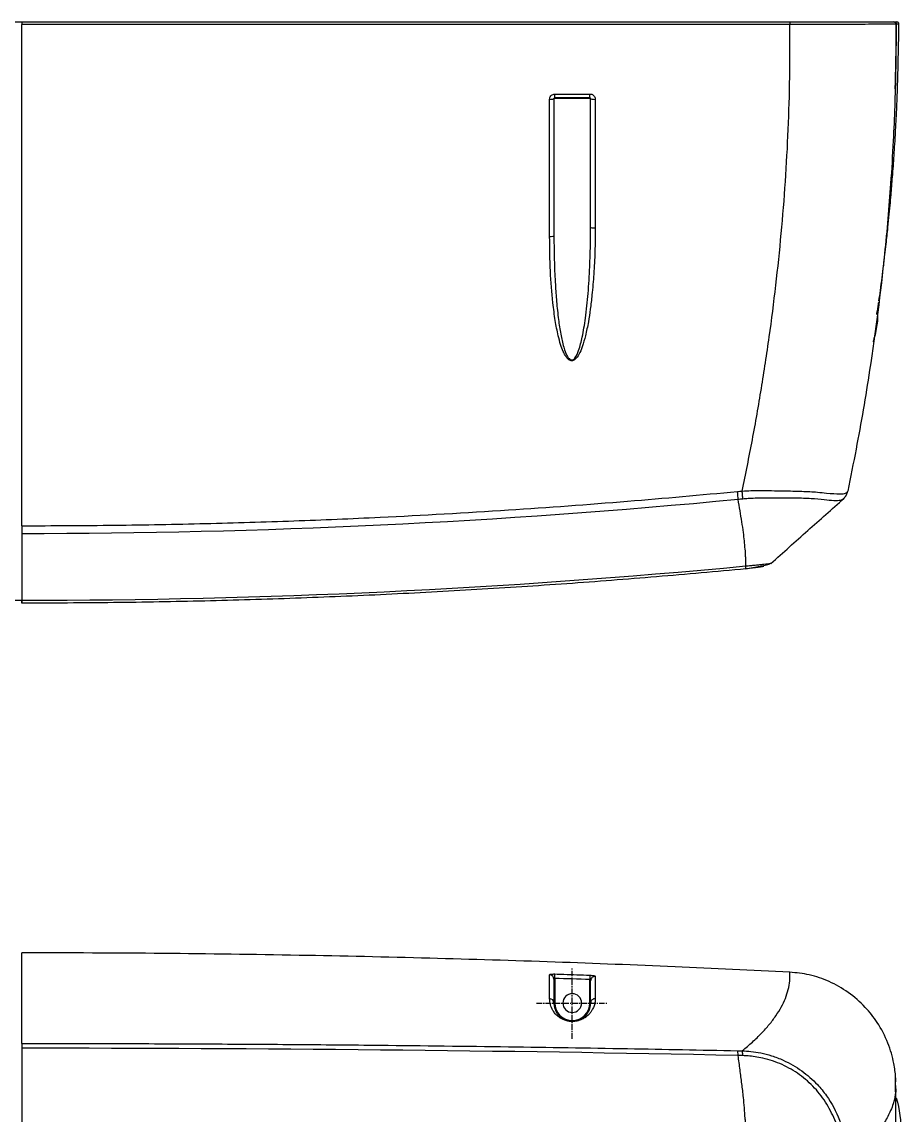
# Model space of a CAD drawing. Header units: millimetres. Extents: x -8699 to 14519, y -2727 to 7848.
# Drawn here: x -7417.1 to -7220, y 7221.5 to 7466.6 of the extents above; entities that cross this region are included whole.
import ezdxf

# ---------------------------------------------------------------- set-up
doc = ezdxf.new("R2010")
doc.units = ezdxf.units.MM
doc.linetypes.add('CENTER', pattern=[2, 1.25, -0.25, 0.25, -0.25])
doc.layers.add('1', color=7, linetype='Continuous', true_color=0xffffff)

msp = doc.modelspace()

# ---------------------------------------------------------------- linework, layer by layer
at = {"layer": '1', "color": 8, "linetype": 'Continuous'}
for p, q in [((-7221.13, 7466.08), (-7221.15, 7466.08)), ((-7289.64, 7449.35), (-7297.86, 7449.35)), ((-7297.66, 7252.14), (-7297.66, 7246.61)), ((-7289.84, 7246.61), (-7289.84, 7251.86)), ((-7289.84, 7246.61), (-7289.64, 7246.61))]:
    msp.add_line(p, q, dxfattribs=at)
at = {"layer": '1', "color": 8, "linetype": 'CENTER'}
for p, q in [((-7293.75, 7238.61), (-7293.75, 7254.61)), ((-7301.75, 7246.61), (-7285.75, 7246.61))]:
    msp.add_line(p, q, dxfattribs=at)
at = {"layer": '1', "color": 7, "linetype": 'Continuous'}
for p, q in [((-7297.66, 7252.14), (-7297.63, 7253.12)), ((-7289.8, 7252.85), (-7289.84, 7251.86))]:
    msp.add_line(p, q, dxfattribs=at)
at = {"layer": '1', "color": 7, "linetype": 'Continuous', "extrusion": (0, 0, -1)}
msp.add_circle((7293.75, 7246.61), 2.1, dxfattribs=at)
at = {"layer": '1', "color": 8, "linetype": 'Continuous'}
msp.add_arc((-7293.75, 7246.61), 3.91, 180, 0, dxfattribs=at)
at = {"layer": '1', "color": 7, "linetype": 'Continuous'}
for centre, major_axis, ratio, start_param, end_param in [((-7221.03, 7466.05), (0, -0.5), 0.999998, 1.559735, 3.141593), ((-7297.66, 7450.55), (0, -1), 0.033914, 0, 1.400807), ((-7289.84, 7450.55), (0, 1), 0.036153, 3.141593, 4.542936), ((-7298.86, 7449.35), (1, 0), 0.169513, 4.745401, 6.283185), ((-7288.64, 7449.35), (1, 0), 0.168842, 3.141593, 4.748286), ((-7298.86, 7251.97), (1, 0), 0.985528, 0, 1.537784), ((-7288.64, 7251.61), (1, 0), 0.985643, 1.534899, 3.141593)]:
    msp.add_ellipse(centre, major_axis=major_axis, ratio=ratio, start_param=start_param, end_param=end_param, dxfattribs=at)
at = {"layer": '1', "color": 8, "linetype": 'Continuous'}
for centre, ratio, start_param, end_param in [((-7298.86, 7418.61), 0.173597, 4.743489, 6.283185), ((-7288.64, 7420.53), 0.172752, 3.141593, 4.746356), ((-7298.86, 7246.61), 0.984817, 0, 1.539696), ((-7288.64, 7246.61), 0.984965, 1.536829, 3.141593)]:
    msp.add_ellipse(centre, major_axis=(1, 0), ratio=ratio, start_param=start_param, end_param=end_param, dxfattribs=at)
at = {"layer": '1', "color": 7, "linetype": 'Continuous'}
for points, degree in [([(-7548.74, 7466.55), (-7504.9, 7466.55), (-7461.02, 7466.55), (-7417.15, 7466.55)], 3), ([(-7417.15, 7466.55), (-7359.73, 7466.55), (-7302.35, 7466.55), (-7245, 7466.55)], 3), ([(-7417.15, 7353.6), (-7417.15, 7391.02), (-7417.15, 7428.47), (-7417.15, 7465.97)], 3), ([(-7221.63, 7466.55), (-7221.44, 7466.55), (-7221.2, 7466.55), (-7221.03, 7466.55)], 3), ([(-7221.15, 7466.05), (-7221.16, 7463.13), (-7221.18, 7460.2), (-7221.23, 7457.28)], 3), ([(-7221.21, 7457.28), (-7221.16, 7460.2), (-7221.14, 7463.13), (-7221.13, 7466.05)], 3), ([(-7221.15, 7466.08), (-7221.15, 7466.07), (-7221.15, 7466.06), (-7221.15, 7466.05)], 3), ([(-7220.53, 7466.05), (-7220.73, 7466.05), (-7220.93, 7466.05), (-7221.13, 7466.05)], 3), ([(-7220.58, 7462.4), (-7220.56, 7463.62), (-7220.54, 7464.83), (-7220.53, 7466.05)], 3), ([(-7220.63, 7460.08), (-7220.61, 7460.85), (-7220.6, 7461.63), (-7220.58, 7462.4)], 3), ([(-7297.86, 7449.35), (-7297.86, 7439.1), (-7297.86, 7428.85), (-7297.86, 7418.61)], 3), ([(-7289.84, 7449.55), (-7292.45, 7449.55), (-7295.05, 7449.55), (-7297.66, 7449.55)], 3), ([(-7289.64, 7420.53), (-7289.64, 7430.13), (-7289.64, 7439.74), (-7289.64, 7449.35)], 3), ([(-7225.49, 7400.93), (-7225.47, 7401.05), (-7225.46, 7401.16), (-7225.44, 7401.26)], 3), ([(-7255.51, 7359.58), (-7255.86, 7359.55), (-7256.22, 7359.52), (-7256.57, 7359.48)], 3), ([(-7233.06, 7359.56), (-7232.22, 7360.32), (-7232.01, 7361.34)], 2), ([(-7417.15, 7351.8), (-7417.15, 7346.83), (-7417.15, 7341.86), (-7417.15, 7336.89)], 3), ([(-7417.15, 7351.8), (-7417.15, 7346.83), (-7417.15, 7341.86), (-7417.15, 7336.89)], 3), ([(-7249.21, 7345.2), (-7249.17, 7345.21), (-7249.15, 7345.22), (-7249.12, 7345.23)], 3), ([(-7254.8, 7343.98), (-7254.8, 7344.06), (-7254.81, 7344.28), (-7254.83, 7344.6)], 3), ([(-7417.15, 7237.56), (-7417.15, 7244.54), (-7417.15, 7251.32), (-7417.15, 7257.87)], 3), ([(-7297.86, 7251.97), (-7297.86, 7250.21), (-7297.86, 7248.42), (-7297.86, 7246.61)], 3), ([(-7289.64, 7246.61), (-7289.64, 7248.3), (-7289.64, 7249.97), (-7289.64, 7251.61)], 3), ([(-7417.15, 7236.47), (-7417.15, 7230.23), (-7417.15, 7223.98), (-7417.15, 7217.73)], 3), ([(-7417.15, 7236.47), (-7417.15, 7230.23), (-7417.15, 7223.98), (-7417.15, 7217.73)], 3), ([(-7255.51, 7234.82), (-7255.86, 7234.82), (-7256.22, 7234.83), (-7256.57, 7234.84)], 3), ([(-7221.26, 7226.7), (-7221.32, 7229.95)], 1), ([(-7221.19, 7217.45), (-7221.2, 7222.77), (-7221.21, 7228.09)], 2), ([(-7221.12, 7225.36), (-7220.41, 7222.77), (-7220.03, 7220.09), (-7220.03, 7217.38)], 3)]:
    msp.add_open_spline(points, degree=degree, dxfattribs=at)
for points, degree, knots in [([(-7417.15, 7466.55), (-7417.15, 7466.55), (-7417.15, 7466.54), (-7417.15, 7466.51), (-7417.15, 7466.48), (-7417.15, 7466.41), (-7417.15, 7466.37), (-7417.15, 7466.27), (-7417.15, 7466.22), (-7417.15, 7466.11), (-7417.15, 7466.05), (-7417.15, 7465.99), (-7417.15, 7465.98), (-7417.15, 7465.97)], 3, [0, 0, 0, 0, 0.193523, 0.193523, 0.387059, 0.387059, 0.580584, 0.580584, 0.774108, 0.774108, 0.967632, 0.967632, 1, 1, 1, 1]), ([(-7417.15, 7466.55), (-7417.15, 7466.55), (-7417.15, 7466.54), (-7417.15, 7466.51), (-7417.15, 7466.48), (-7417.15, 7466.41), (-7417.15, 7466.37), (-7417.15, 7466.27), (-7417.15, 7466.22), (-7417.15, 7466.11), (-7417.15, 7466.05), (-7417.15, 7465.99), (-7417.15, 7465.98), (-7417.15, 7465.97)], 3, [0, 0, 0, 0, 0.193533, 0.193533, 0.387066, 0.387066, 0.580588, 0.580588, 0.77411, 0.77411, 0.967632, 0.967632, 1, 1, 1, 1]), ([(-7417.15, 7353.6), (-7417.15, 7365.79), (-7417.15, 7377.98), (-7417.15, 7402.79), (-7417.15, 7415.42), (-7417.15, 7440.69), (-7417.15, 7453.33), (-7417.15, 7465.97)], 3, [0, 0, 0, 0, 0.325683, 0.325683, 0.662839, 0.662839, 1, 1, 1, 1]), ([(-7245, 7466.55), (-7245, 7466.55), (-7244.99, 7466.49), (-7244.98, 7466.26), (-7244.98, 7466.1), (-7244.98, 7465.97)], 3, [0, 0, 0, 0, 0.5, 0.5, 1, 1, 1, 1]), ([(-7245, 7466.55), (-7240.28, 7466.55), (-7235.99, 7466.55), (-7231.69, 7466.55), (-7228.44, 7466.55), (-7225.23, 7466.55), (-7221.72, 7466.55), (-7221.71, 7466.55)], 2, [0, 0, 0, 0.25, 0.25, 0.5, 0.5, 0.75, 1, 1, 1]), ([(-7221.21, 7466.05), (-7221.22, 7466.05), (-7221.26, 7466.05), (-7221.67, 7466.04), (-7222.89, 7466.02), (-7225.11, 7466.01), (-7228.14, 7466), (-7231.75, 7465.98), (-7236.04, 7465.96), (-7240.49, 7465.97), (-7243.51, 7465.97), (-7244.98, 7465.97)], 3, [0, 0, 0, 0, 0.04293, 0.125024, 0.250054, 0.387479, 0.499833, 0.632987, 0.762028, 0.884862, 1, 1, 1, 1]), ([(-7221.15, 7466.08), (-7221.16, 7466.15), (-7221.19, 7466.3), (-7221.37, 7466.5), (-7221.54, 7466.53), (-7221.65, 7466.55)], 3, [0, 0, 0, 0, 0.221639, 0.50041, 1, 1, 1, 1]), ([(-7221.63, 7466.55), (-7221.57, 7466.55), (-7221.46, 7466.54), (-7221.3, 7466.45), (-7221.17, 7466.3), (-7221.14, 7466.15), (-7221.13, 7466.08)], 3, [0, 0, 0, 0, 0.25096, 0.501619, 0.779079, 1, 1, 1, 1]), ([(-7220.62, 7466.32), (-7220.62, 7466.33), (-7220.65, 7466.37), (-7220.72, 7466.46), (-7220.81, 7466.51), (-7220.86, 7466.52)], 3, [0, 0, 0, 0, 0.026221, 0.520741, 1, 1, 1, 1]), ([(-7225.01, 7404), (-7224.89, 7404.78), (-7224.52, 7407.42), (-7223.99, 7411.64), (-7223.43, 7416.32), (-7223.02, 7420.16), (-7222.7, 7423.34), (-7222.45, 7425.95), (-7222.27, 7428.03), (-7222.1, 7430.07), (-7221.94, 7432.06), (-7221.76, 7434.35), (-7221.59, 7436.77), (-7221.43, 7439.32), (-7221.26, 7442.29), (-7221.08, 7445.64), (-7220.92, 7449.38), (-7220.79, 7453.32), (-7220.69, 7456.9), (-7220.65, 7459.09), (-7220.63, 7459.97)], 3, [0, 0, 0, 0, 0.026957, 0.090815, 0.141773, 0.180249, 0.2102, 0.236536, 0.25933, 0.273426, 0.301719, 0.340082, 0.383177, 0.434982, 0.495638, 0.580249, 0.677885, 0.788657, 0.912665, 1, 1, 1, 1]), ([(-7221.28, 7455.45), (-7221.36, 7450.25), (-7221.66, 7441.86), (-7222.48, 7428.22), (-7223.97, 7411.06), (-7226.53, 7391.2), (-7229.55, 7373.5), (-7231.37, 7364.5), (-7232, 7361.36)], 3, [0, 0, 0, 0, 0.164373, 0.265535, 0.432111, 0.70945, 0.898744, 1, 1, 1, 1]), ([(-7221.23, 7457.28), (-7221.25, 7455.76), (-7221.28, 7454.27), (-7221.34, 7452.15), (-7221.35, 7451.53), (-7221.35, 7451.53), (-7221.35, 7451.53), (-7221.35, 7451.53)], 3, [0, 0, 0, 0, 0.499992, 0.499992, 0.999985, 0.999985, 1, 1, 1, 1]), ([(-7221.35, 7451.57), (-7221.35, 7451.71), (-7221.33, 7452.29), (-7221.28, 7454.28), (-7221.24, 7455.76), (-7221.21, 7457.28)], 3, [0, 0, 0, 0, 0.460574, 0.460574, 1, 1, 1, 1]), ([(-7298.83, 7449.18), (-7298.83, 7449.32), (-7298.81, 7449.46), (-7298.72, 7449.71), (-7298.65, 7449.83), (-7298.48, 7450.04), (-7298.37, 7450.14), (-7298.14, 7450.28), (-7298.01, 7450.33), (-7297.8, 7450.37), (-7297.71, 7450.38), (-7297.63, 7450.38)], 3, [0, 0, 0, 0, 0.218246, 0.218246, 0.436644, 0.436644, 0.652929, 0.652929, 0.865984, 0.865984, 1, 1, 1, 1]), ([(-7289.8, 7450.38), (-7289.67, 7450.38), (-7289.53, 7450.36), (-7289.28, 7450.27), (-7289.16, 7450.21), (-7288.95, 7450.04), (-7288.86, 7449.94), (-7288.72, 7449.72), (-7288.66, 7449.59), (-7288.61, 7449.37), (-7288.6, 7449.28), (-7288.6, 7449.18)], 3, [0, 0, 0, 0, 0.211815, 0.211815, 0.423482, 0.423482, 0.637163, 0.637163, 0.853994, 0.853994, 1, 1, 1, 1]), ([(-7297.66, 7449.55), (-7297.72, 7449.54), (-7297.84, 7449.5), (-7297.86, 7449.41), (-7297.86, 7449.35)], 3, [0, 0, 0, 0, 0.435619, 1, 1, 1, 1]), ([(-7289.64, 7449.35), (-7289.65, 7449.4), (-7289.66, 7449.5), (-7289.78, 7449.53), (-7289.84, 7449.55)], 3, [0, 0, 0, 0, 0.505807, 1, 1, 1, 1]), ([(-7225.44, 7401.26), (-7225.32, 7401.92), (-7225.17, 7402.75), (-7225.06, 7403.57), (-7225.03, 7403.74)], 3, [0, 0, 0, 0, 0.800405, 1, 1, 1, 1]), ([(-7225.33, 7401.13), (-7225.31, 7400.73), (-7225.31, 7400.32), (-7225.39, 7398.75), (-7225.6, 7397.59), (-7225.96, 7396.13), (-7226.04, 7395.84), (-7226.16, 7395.4), (-7226.18, 7395.34), (-7226.28, 7394.9), (-7226.28, 7394.87), (-7226.29, 7394.84)], 3, [0, 0, 0, 0, 0.200696, 0.200696, 0.7787, 0.7787, 0.923201, 0.923201, 0.995451, 0.995451, 1, 1, 1, 1]), ([(-7254.83, 7344.6), (-7254.84, 7345.07), (-7254.85, 7345.86), (-7254.89, 7346.88), (-7254.92, 7347.66), (-7255.09, 7349.36), (-7255.27, 7351.65), (-7255.74, 7354.51), (-7256.13, 7356.98), (-7256.42, 7358.64), (-7256.57, 7359.48)], 3, [0, 0, 0, 0, 0.094681, 0.157566, 0.203444, 0.250967, 0.49993, 0.662683, 0.829371, 1, 1, 1, 1]), ([(-7249.23, 7345.14), (-7247.85, 7346.38), (-7245.1, 7348.84), (-7240.97, 7352.53), (-7236.87, 7356.17), (-7234.21, 7358.54), (-7232.88, 7359.72)], 3, [0, 0, 0, 0, 0.250214, 0.498815, 0.747636, 1, 1, 1, 1]), ([(-7233, 7359.62), (-7233.01, 7359.62), (-7233.02, 7359.6), (-7233.03, 7359.59), (-7233.04, 7359.58)], 3, [0, 0, 0, 0, 0.412091, 1, 1, 1, 1]), ([(-7417.15, 7353.6), (-7417.15, 7353.42), (-7417.15, 7353.23), (-7417.15, 7353.06), (-7417.15, 7352.75), (-7417.15, 7352.45), (-7417.15, 7352.05), (-7417.15, 7351.92), (-7417.15, 7351.8)], 3, [0, 0, 0, 0, 0.262686, 0.262686, 0.262686, 0.736661, 0.736661, 1, 1, 1, 1]), ([(-7417.15, 7353.6), (-7417.15, 7353.42), (-7417.15, 7353.23), (-7417.15, 7353.06), (-7417.15, 7352.75), (-7417.15, 7352.45), (-7417.15, 7352.05), (-7417.15, 7351.92), (-7417.15, 7351.8)], 3, [0, 0, 0, 0, 0.2627, 0.2627, 0.2627, 0.736675, 0.736675, 1, 1, 1, 1]), ([(-7254.85, 7343.97), (-7254.32, 7344.05), (-7253.24, 7344.21), (-7251.57, 7344.52), (-7250.11, 7344.86), (-7249.49, 7345.08), (-7249.25, 7345.19)], 3, [0, 0, 0, 0, 0.225326, 0.467117, 0.727315, 1, 1, 1, 1]), ([(-7579.6, 7344.61), (-7570.57, 7343.75), (-7559.3, 7342.75), (-7532.26, 7340.71), (-7516.55, 7339.68), (-7462.31, 7337.1), (-7435.18, 7336.89), (-7417.15, 7336.89)], 3, [0, 0, 0, 0, 0.25, 0.25, 0.5, 0.5, 1, 1, 1, 1]), ([(-7254.81, 7343.94), (-7261.49, 7343.33), (-7274.88, 7342.11), (-7295.01, 7340.56), (-7315.2, 7339.24), (-7335.46, 7338.15), (-7355.79, 7337.3), (-7376.18, 7336.69), (-7396.64, 7336.31), (-7410.3, 7336.26), (-7417.15, 7336.24)], 3, [0, 0, 0, 0, 0.12387, 0.248032, 0.3725, 0.497291, 0.622419, 0.747903, 0.873757, 1, 1, 1, 1]), ([(-7250.84, 7344.48), (-7250.85, 7344.44), (-7251.3, 7344.35), (-7252.79, 7344.15), (-7253.77, 7344.04), (-7254.81, 7343.94)], 3, [0, 0, 0, 0, 0.5, 0.5, 1, 1, 1, 1]), ([(-7417.15, 7336.89), (-7417.15, 7336.77), (-7417.15, 7336.67), (-7417.15, 7336.42), (-7417.15, 7336.32), (-7417.15, 7336.24), (-7417.15, 7336.23), (-7417.15, 7336.24)], 3, [0, 0, 0, 0, 0.262752, 0.262752, 0.736698, 0.736698, 1, 1, 1, 1]), ([(-7417.15, 7336.24), (-7417.15, 7336.23), (-7417.15, 7336.24), (-7417.15, 7336.32), (-7417.15, 7336.42), (-7417.15, 7336.67), (-7417.15, 7336.77), (-7417.15, 7336.89)], 3, [0, 0, 0, 0, 0.262765, 0.262765, 0.736711, 0.736711, 1, 1, 1, 1]), ([(-7244.98, 7253.53), (-7253.55, 7253.94), (-7271.08, 7254.79), (-7297.99, 7255.83), (-7326.09, 7256.7), (-7355.38, 7257.35), (-7385.87, 7257.79), (-7406.59, 7257.84), (-7417.15, 7257.87)], 3, [0, 0, 0, 0, 0.149424, 0.305748, 0.46897, 0.639088, 0.8161, 1, 1, 1, 1]), ([(-7417.15, 7237.56), (-7417.15, 7239.83), (-7417.15, 7242.08), (-7417.15, 7246.63), (-7417.15, 7248.91), (-7417.15, 7253.43), (-7417.15, 7255.66), (-7417.15, 7257.87)], 3, [0, 0, 0, 0, 0.325683, 0.325683, 0.662839, 0.662839, 1, 1, 1, 1]), ([(-7298.83, 7252.95), (-7298.83, 7252.98), (-7298.81, 7253), (-7298.72, 7253.04), (-7298.65, 7253.06), (-7298.48, 7253.09), (-7298.37, 7253.1), (-7298.14, 7253.12), (-7298.01, 7253.12), (-7297.8, 7253.12), (-7297.71, 7253.12), (-7297.63, 7253.12)], 3, [0, 0, 0, 0, 0.218246, 0.218246, 0.436644, 0.436644, 0.652929, 0.652929, 0.865984, 0.865984, 1, 1, 1, 1]), ([(-7297.66, 7252.14), (-7297.72, 7252.13), (-7297.84, 7252.12), (-7297.86, 7252.02), (-7297.86, 7251.97)], 3, [0, 0, 0, 0, 0.435619, 1, 1, 1, 1]), ([(-7289.64, 7251.61), (-7289.65, 7251.66), (-7289.66, 7251.77), (-7289.78, 7251.83), (-7289.84, 7251.86)], 3, [0, 0, 0, 0, 0.505807, 1, 1, 1, 1]), ([(-7289.8, 7252.85), (-7289.67, 7252.84), (-7289.53, 7252.83), (-7289.28, 7252.81), (-7289.16, 7252.79), (-7288.95, 7252.76), (-7288.86, 7252.74), (-7288.72, 7252.69), (-7288.66, 7252.67), (-7288.61, 7252.63), (-7288.6, 7252.61), (-7288.6, 7252.6)], 3, [0, 0, 0, 0, 0.211815, 0.211815, 0.423482, 0.423482, 0.637163, 0.637163, 0.853994, 0.853994, 1, 1, 1, 1]), ([(-7221.23, 7228.96), (-7221.23, 7229.28), (-7221.29, 7230.65), (-7221.67, 7233.59), (-7222.89, 7237.82), (-7225.11, 7242.09), (-7228.14, 7245.94), (-7231.75, 7249.1), (-7236.04, 7251.52), (-7240.49, 7253.07), (-7243.51, 7253.38), (-7244.98, 7253.53)], 3, [0, 0, 0, 0, 0.025556, 0.10914, 0.23644, 0.376359, 0.490753, 0.626324, 0.757708, 0.882772, 1, 1, 1, 1]), ([(-7297.86, 7246.61), (-7297.85, 7246.33), (-7297.82, 7245.8), (-7297.59, 7245.09), (-7297.29, 7244.48), (-7296.9, 7243.94), (-7296.39, 7243.43), (-7295.85, 7243.06), (-7295.31, 7242.8), (-7294.92, 7242.66), (-7294.53, 7242.57), (-7294.12, 7242.51), (-7293.55, 7242.49), (-7292.83, 7242.58), (-7292.15, 7242.8), (-7291.39, 7243.2), (-7290.7, 7243.8), (-7290.16, 7244.55), (-7289.74, 7245.49), (-7289.67, 7246.19), (-7289.64, 7246.61)], 3, [0, 0, 0, 0, 0.102406, 0.185465, 0.249184, 0.318134, 0.373601, 0.423933, 0.446595, 0.462079, 0.472661, 0.480108, 0.488139, 0.498661, 0.529829, 0.581593, 0.654653, 0.749236, 0.849453, 1, 1, 1, 1]), ([(-7417.15, 7237.56), (-7417.15, 7237.52), (-7417.15, 7237.47), (-7417.15, 7237.28), (-7417.15, 7237.1), (-7417.15, 7236.76), (-7417.15, 7236.62), (-7417.15, 7236.47)], 3, [0, 0, 0, 0, 0.262686, 0.262686, 0.736661, 0.736661, 1, 1, 1, 1]), ([(-7417.15, 7237.56), (-7417.15, 7237.52), (-7417.15, 7237.47), (-7417.15, 7237.28), (-7417.15, 7237.1), (-7417.15, 7236.76), (-7417.15, 7236.62), (-7417.15, 7236.47)], 3, [0, 0, 0, 0, 0.2627, 0.2627, 0.736675, 0.736675, 1, 1, 1, 1]), ([(-7254.83, 7216.06), (-7254.84, 7216.66), (-7254.85, 7217.64), (-7254.89, 7218.91), (-7254.92, 7219.89), (-7255.09, 7222.03), (-7255.27, 7224.91), (-7255.74, 7228.53), (-7256.13, 7231.66), (-7256.42, 7233.77), (-7256.57, 7234.84)], 3, [0, 0, 0, 0, 0.094681, 0.157566, 0.203444, 0.250967, 0.49993, 0.662683, 0.829371, 1, 1, 1, 1])]:
    msp.add_open_spline(points, degree=degree, knots=knots, dxfattribs=at)
at = {"layer": '1', "color": 8, "linetype": 'Continuous'}
for points, knots in [([(-7244.98, 7465.97), (-7253.55, 7465.97), (-7271.08, 7465.97), (-7297.99, 7465.97), (-7326.09, 7465.97), (-7355.38, 7465.97), (-7385.87, 7465.97), (-7406.59, 7465.97), (-7417.15, 7465.97)], [0, 0, 0, 0, 0.149424, 0.305748, 0.46897, 0.639088, 0.8161, 1, 1, 1, 1]), ([(-7255.66, 7361.38), (-7254.88, 7365.21), (-7253.32, 7372.85), (-7251.32, 7384.36), (-7249.55, 7395.91), (-7248.07, 7407.49), (-7246.86, 7419.11), (-7245.92, 7430.76), (-7245.29, 7442.46), (-7244.93, 7454.2), (-7244.96, 7462.04), (-7244.98, 7465.97)], [0, 0, 0, 0, 0.11114, 0.222097, 0.332943, 0.443749, 0.554592, 0.665552, 0.776711, 0.888161, 1, 1, 1, 1]), ([(-7221.21, 7466.05), (-7221.21, 7463.03), (-7221.22, 7459.5), (-7221.27, 7455.96), (-7221.28, 7455.45)], [0, 0, 0, 0, 0.855568, 1, 1, 1, 1]), ([(-7297.63, 7450.38), (-7296.96, 7450.38), (-7296.3, 7450.38), (-7293.69, 7450.38), (-7291.75, 7450.38), (-7289.8, 7450.38)], [0, 0, 0, 0, 0.255377, 0.255377, 1, 1, 1, 1]), ([(-7298.83, 7418.43), (-7298.83, 7419.09), (-7298.83, 7419.75), (-7298.83, 7423.03), (-7298.83, 7425.66), (-7298.83, 7435.25), (-7298.83, 7442.22), (-7298.83, 7449.18)], [0, 0, 0, 0, 0.064077, 0.064077, 0.320384, 0.320384, 1, 1, 1, 1]), ([(-7288.6, 7449.18), (-7288.6, 7448.53), (-7288.6, 7447.87), (-7288.6, 7444.58), (-7288.6, 7441.96), (-7288.6, 7433), (-7288.6, 7426.68), (-7288.6, 7420.36)], [0, 0, 0, 0, 0.068357, 0.068357, 0.341785, 0.341785, 1, 1, 1, 1]), ([(-7288.6, 7420.36), (-7288.62, 7418.58), (-7288.65, 7415.13), (-7288.9, 7410.12), (-7289.26, 7405.82), (-7289.68, 7402.25), (-7290.15, 7399.19), (-7290.72, 7396.39), (-7291.41, 7393.93), (-7292.14, 7392.13), (-7292.87, 7391.02), (-7293.68, 7390.51), (-7294.44, 7390.66), (-7294.96, 7391.2), (-7295.41, 7391.87), (-7295.9, 7392.87), (-7296.42, 7394.33), (-7297.03, 7396.65), (-7297.62, 7399.76), (-7298.24, 7404.59), (-7298.74, 7410.88), (-7298.8, 7415.85), (-7298.83, 7418.43)], [0, 0, 0, 0, 0.088976, 0.172562, 0.250889, 0.304774, 0.352172, 0.405468, 0.44782, 0.479602, 0.501734, 0.513399, 0.52377, 0.537331, 0.549625, 0.564459, 0.592594, 0.6269, 0.684418, 0.751096, 0.870671, 1, 1, 1, 1]), ([(-7297.86, 7418.61), (-7297.85, 7416.59), (-7297.82, 7412.92), (-7297.59, 7408.01), (-7297.29, 7403.76), (-7296.9, 7400.06), (-7296.39, 7396.65), (-7295.85, 7394.17), (-7295.31, 7392.51), (-7294.92, 7391.62), (-7294.53, 7391.09), (-7294.12, 7390.74), (-7293.55, 7390.76), (-7292.83, 7391.51), (-7292.15, 7393.25), (-7291.39, 7396.24), (-7290.7, 7400.53), (-7290.16, 7405.79), (-7289.74, 7412.6), (-7289.67, 7417.56), (-7289.64, 7420.53)], [0, 0, 0, 0, 0.102406, 0.185465, 0.249184, 0.318134, 0.373601, 0.423933, 0.446595, 0.462079, 0.472661, 0.480108, 0.488139, 0.498661, 0.529829, 0.581593, 0.654653, 0.749236, 0.849453, 1, 1, 1, 1]), ([(-7417.15, 7353.6), (-7410.21, 7353.62), (-7396.48, 7353.67), (-7376.15, 7354.06), (-7356.32, 7354.66), (-7333.67, 7355.61), (-7308.73, 7357.03), (-7282.02, 7358.97), (-7264.92, 7360.53), (-7256.72, 7361.28)], [0, 0, 0, 0, 0.129576, 0.256182, 0.379693, 0.5, 0.679464, 0.846132, 1, 1, 1, 1]), ([(-7255.66, 7361.38), (-7255, 7361.42), (-7253.61, 7361.48), (-7251.4, 7361.5), (-7248.97, 7361.47), (-7245.82, 7361.42), (-7242.25, 7361.33), (-7239.05, 7361.19), (-7236.1, 7360.85), (-7234.21, 7360.72), (-7233.03, 7360.77), (-7232.39, 7360.93), (-7232.06, 7361.18), (-7232.02, 7361.31), (-7232, 7361.36)], [0, 0, 0, 0, 0.051833, 0.110537, 0.176562, 0.250224, 0.376992, 0.499799, 0.58461, 0.749235, 0.812349, 0.874594, 0.957907, 1, 1, 1, 1]), ([(-7233.04, 7359.58), (-7233.12, 7359.5), (-7233.36, 7359.35), (-7233.92, 7359.2), (-7234.88, 7359.17), (-7236.58, 7359.34), (-7239.3, 7359.62), (-7242.71, 7359.79), (-7246.66, 7359.83), (-7250.12, 7359.81), (-7252.7, 7359.76), (-7254.2, 7359.7), (-7255.11, 7359.62), (-7255.51, 7359.58)], [0, 0, 0, 0, 0.072595, 0.134703, 0.205521, 0.33791, 0.470138, 0.602287, 0.734735, 0.86745, 0.919836, 0.964661, 1, 1, 1, 1]), ([(-7254.83, 7344.6), (-7254.48, 7344.63), (-7253.76, 7344.69), (-7252.71, 7344.78), (-7251.69, 7344.88), (-7250.42, 7345.02), (-7249.48, 7345.13), (-7249.26, 7345.19), (-7249.21, 7345.2)], [0, 0, 0, 0, 0.129905, 0.26521, 0.405537, 0.55079, 0.86683, 1, 1, 1, 1]), ([(-7298.83, 7247.6), (-7298.83, 7247.71), (-7298.83, 7247.83), (-7298.83, 7248.41), (-7298.83, 7248.87), (-7298.83, 7250.55), (-7298.83, 7251.76), (-7298.83, 7252.95)], [0, 0, 0, 0, 0.064077, 0.064077, 0.320384, 0.320384, 1, 1, 1, 1]), ([(-7297.63, 7253.12), (-7296.96, 7253.1), (-7296.3, 7253.08), (-7293.69, 7252.99), (-7291.75, 7252.92), (-7289.8, 7252.85)], [0, 0, 0, 0, 0.255377, 0.255377, 1, 1, 1, 1]), ([(-7288.6, 7252.6), (-7288.6, 7252.48), (-7288.6, 7252.37), (-7288.6, 7251.81), (-7288.6, 7251.36), (-7288.6, 7249.81), (-7288.6, 7248.71), (-7288.6, 7247.6)], [0, 0, 0, 0, 0.068357, 0.068357, 0.341785, 0.341785, 1, 1, 1, 1]), ([(-7255.66, 7235.9), (-7254.88, 7236.55), (-7253.32, 7237.86), (-7251.32, 7239.83), (-7249.55, 7241.79), (-7248.07, 7243.75), (-7246.86, 7245.71), (-7245.92, 7247.66), (-7245.29, 7249.62), (-7244.93, 7251.58), (-7244.96, 7252.88), (-7244.98, 7253.53)], [0, 0, 0, 0, 0.11114, 0.222097, 0.332943, 0.443749, 0.554592, 0.665552, 0.776711, 0.888161, 1, 1, 1, 1]), ([(-7288.6, 7247.6), (-7288.62, 7247.29), (-7288.65, 7246.68), (-7288.9, 7245.81), (-7289.26, 7245.06), (-7289.68, 7244.44), (-7290.15, 7243.91), (-7290.72, 7243.43), (-7291.41, 7243.01), (-7292.14, 7242.71), (-7292.87, 7242.54), (-7293.68, 7242.47), (-7294.44, 7242.52), (-7294.96, 7242.63), (-7295.41, 7242.77), (-7295.9, 7242.96), (-7296.42, 7243.24), (-7297.03, 7243.67), (-7297.62, 7244.25), (-7298.24, 7245.13), (-7298.74, 7246.26), (-7298.8, 7247.14), (-7298.83, 7247.6)], [0, 0, 0, 0, 0.088976, 0.172562, 0.250889, 0.304774, 0.352172, 0.405468, 0.44782, 0.479602, 0.501734, 0.513399, 0.52377, 0.537331, 0.549625, 0.564459, 0.592594, 0.6269, 0.684418, 0.751096, 0.870671, 1, 1, 1, 1]), ([(-7417.15, 7237.56), (-7410.21, 7237.55), (-7396.48, 7237.54), (-7376.15, 7237.46), (-7356.32, 7237.34), (-7333.67, 7237.14), (-7308.73, 7236.84), (-7282.02, 7236.43), (-7264.92, 7236.08), (-7256.72, 7235.92)], [0, 0, 0, 0, 0.129576, 0.256182, 0.379693, 0.5, 0.679464, 0.846132, 1, 1, 1, 1]), ([(-7255.66, 7235.9), (-7255, 7235.86), (-7253.61, 7235.79), (-7251.4, 7235.43), (-7248.97, 7234.8), (-7245.82, 7233.6), (-7242.25, 7231.56), (-7239.05, 7228.76), (-7236.1, 7225.1), (-7234.21, 7221.58), (-7233.03, 7218.11), (-7232.39, 7215.55), (-7232.06, 7213.21), (-7232.02, 7211.63), (-7232, 7211.1)], [0, 0, 0, 0, 0.051833, 0.110537, 0.176562, 0.250224, 0.376992, 0.499799, 0.58461, 0.749235, 0.812349, 0.874594, 0.957907, 1, 1, 1, 1]), ([(-7232.94, 7211.03), (-7232.96, 7211.62), (-7233, 7213.13), (-7233.33, 7215.33), (-7233.92, 7217.7), (-7234.88, 7220.57), (-7236.58, 7224.01), (-7239.3, 7227.66), (-7242.71, 7230.67), (-7246.66, 7232.94), (-7250.12, 7234.1), (-7252.7, 7234.59), (-7254.2, 7234.76), (-7255.11, 7234.8), (-7255.51, 7234.82)], [0, 0, 0, 0, 0.048622, 0.12543, 0.183999, 0.250782, 0.375629, 0.500324, 0.624945, 0.749847, 0.875002, 0.924403, 0.966674, 1, 1, 1, 1]), ([(-7221.22, 7227.35), (-7221.23, 7227.17), (-7221.29, 7226.06), (-7221.63, 7224.45), (-7222.48, 7222.15), (-7223.97, 7219.34), (-7226.53, 7216.07), (-7229.55, 7213.14), (-7231.37, 7211.63), (-7232, 7211.1)], [0, 0, 0, 0, 0.033836, 0.205476, 0.301662, 0.460044, 0.723742, 0.903724, 1, 1, 1, 1])]:
    msp.add_open_spline(points, degree=3, knots=knots, dxfattribs=at)
for points, weights in [([(-7221.71, 7466.55), (-7221.21, 7466.55), (-7221.21, 7466.05)], [1, 0.707640262706, 1]), ([(-7255.51, 7359.58), (-7255.56, 7360.28), (-7255.66, 7361.38)], [1, 0.936586310261, 1]), ([(-7255.51, 7234.82), (-7255.56, 7235.69), (-7255.66, 7235.9)], [1, 0.936586310261, 1])]:
    msp.add_rational_spline(points, weights, degree=2, dxfattribs=at)
for points in [[(-7221.15, 7466.05), (-7221.17, 7466.05), (-7221.19, 7466.05), (-7221.21, 7466.05)], [(-7220.56, 7466.04), (-7220.54, 7466.04), (-7220.53, 7466.05), (-7220.53, 7466.05)], [(-7256.57, 7359.48), (-7309.92, 7354.36), (-7363.53, 7351.8), (-7417.15, 7351.8)], [(-7256.72, 7361.28), (-7256.37, 7361.32), (-7256.01, 7361.35), (-7255.66, 7361.38)], [(-7256.57, 7359.48), (-7256.6, 7359.92), (-7256.66, 7360.59), (-7256.72, 7361.28)], [(-7417.15, 7336.89), (-7362.96, 7336.89), (-7308.76, 7339.47), (-7254.83, 7344.6)], [(-7289.84, 7251.86), (-7292.45, 7251.96), (-7295.05, 7252.05), (-7297.66, 7252.14)], [(-7256.57, 7234.84), (-7309.92, 7235.95), (-7363.53, 7236.49), (-7417.15, 7236.47)], [(-7256.72, 7235.92), (-7256.37, 7235.91), (-7256.01, 7235.9), (-7255.66, 7235.9)], [(-7256.57, 7234.84), (-7256.6, 7235.39), (-7256.66, 7235.79), (-7256.72, 7235.92)]]:
    msp.add_open_spline(points, degree=3, dxfattribs=at)

doc.saveas('drawing.dxf')
